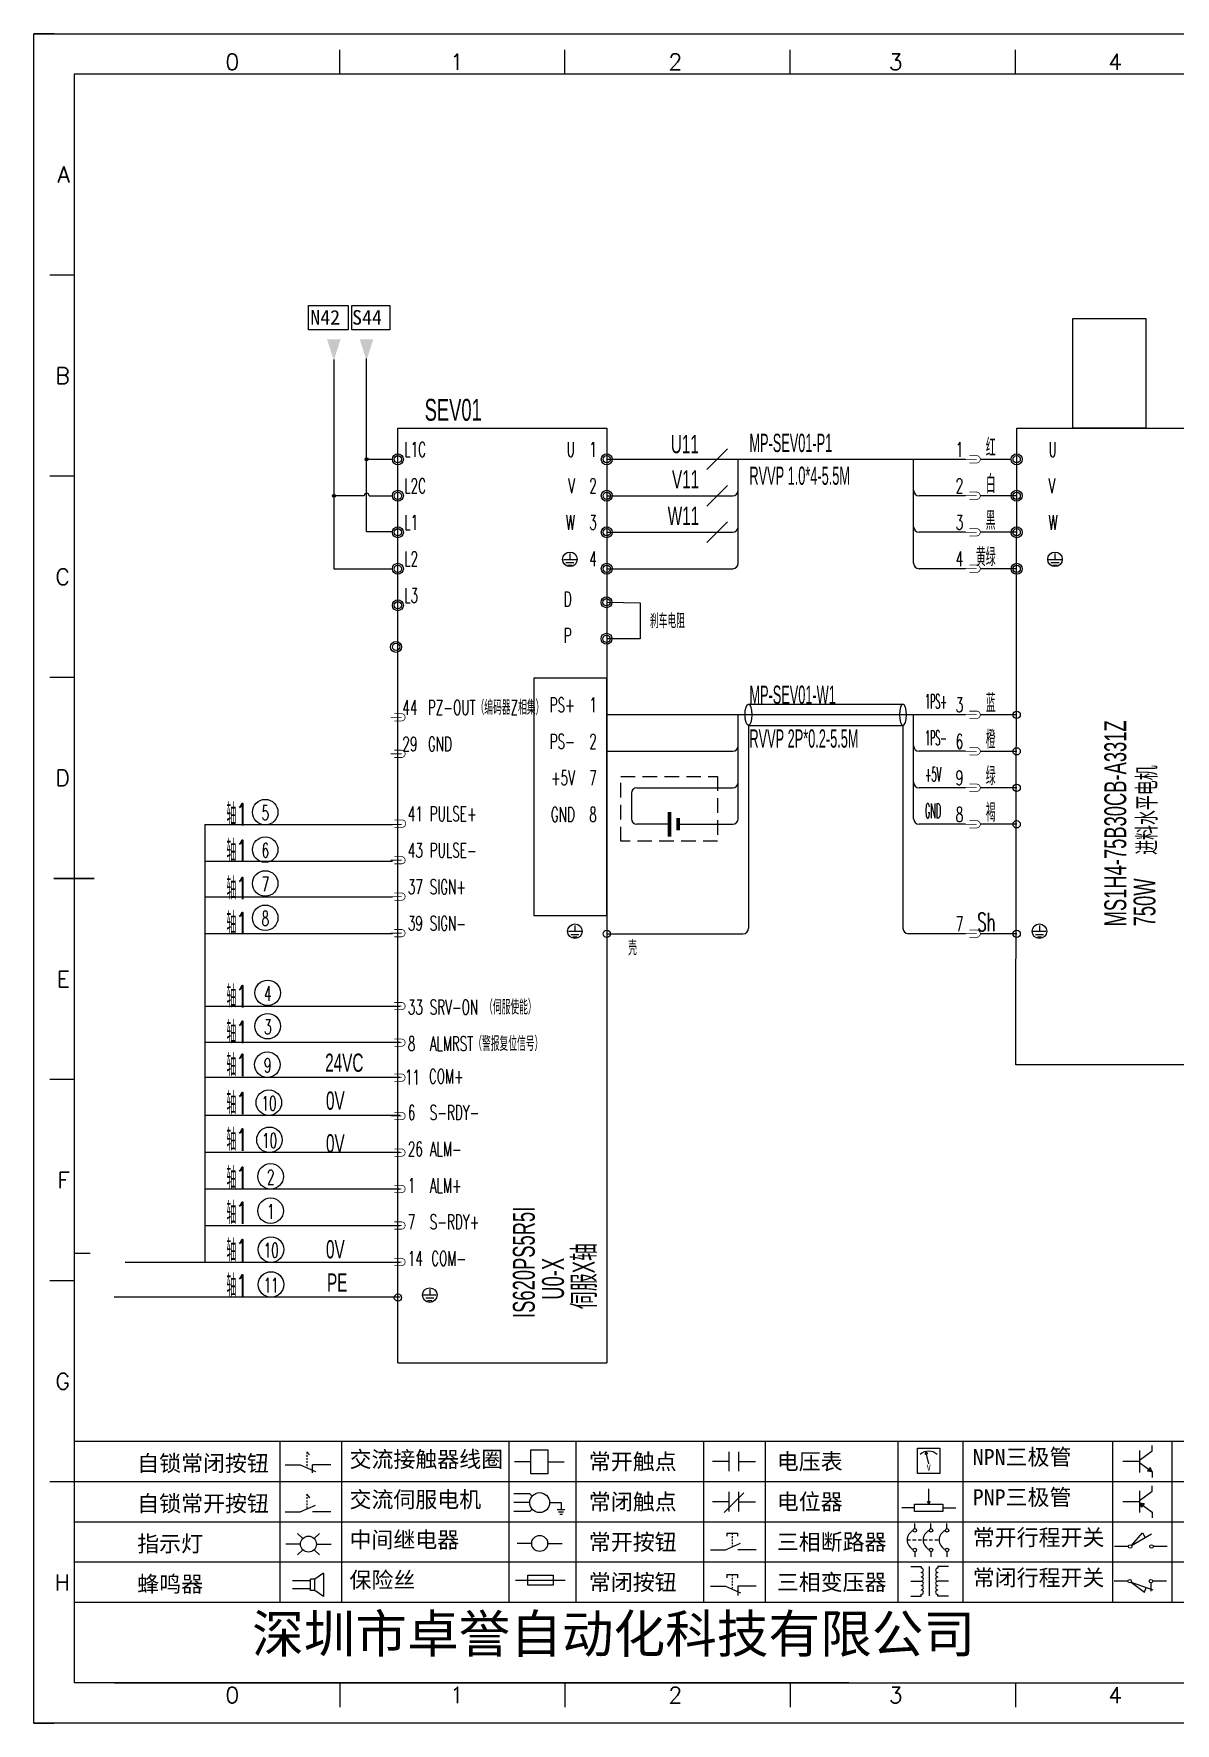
# Model space of a CAD drawing. Header units: millimetres. Extents: x 15130 to 37766, y 5931 to 11073.
# Drawn here: x 37438.9 to 37595.3, y 6262.1 to 6493.6 of the extents above; entities that cross this region are included whole.
import ezdxf
from ezdxf.enums import TextEntityAlignment as Align

# ---------------------------------------------------------------- set-up
doc = ezdxf.new("R2010")
doc.units = ezdxf.units.MM
doc.linetypes.add('DASHED', pattern=[0.75, 0.5, -0.25])
doc.layers.add('1', color=3, linetype='Continuous', lineweight=20)
doc.layers.add('Dimension', color=3, linetype='Continuous', lineweight=13)
for name, color, linetype in [('AE_BOR', 1, 'Continuous'), ('MISC', 2, 'Continuous'), ('SYMS', 7, 'Continuous')]:
    doc.layers.add(name, color=color, linetype=linetype)
doc.styles.get("Standard").update_dxf_attribs({"font": ''})
doc.styles.add('WD', font='romans.shx', dxfattribs={"bigfont": 'gbcbig.shx'})
doc.styles.add('样式 0', font='')
doc.styles.add('样式 8', font='arial.ttf')
doc.styles.add('汉字', font='')
doc.styles.get('Standard').set_extended_font_data('SimSun')
doc.styles.get('样式 0').set_extended_font_data('KaiTi_GB2312')
doc.styles.get('汉字').set_extended_font_data('新宋体')

# ---------------------------------------------------------------- blocks, each defined once
blk = doc.blocks.new('*U8')
at = {"linetype": 'ByBlock'}
for p, q in [((-1909.23, -780.45), (-1909.23, -780.67)), ((-1909.23, -780.45), (-1908.92, -780.84)), ((-1909.23, -780.84), (-1909.23, -781.05)), ((-1911.92, -782.07), (-1910.06, -782.07)), ((-1910.06, -782.07), (-1908.18, -782.88)), ((-1909.23, -781.23), (-1909.23, -781.44)), ((-1909.23, -781.61), (-1909.23, -781.83)), ((-1909.23, -782), (-1909.23, -782.21)), ((-1909.23, -782.38), (-1909.23, -782.43)), ((-1908.52, -783.07), (-1908.52, -782.07)), ((-1906.25, -782.07), (-1908.52, -782.07))]:
    blk.add_line(p, q, dxfattribs=at)
blk = doc.blocks.new('*U11')
at = {"linetype": 'ByBlock'}
for p, q in [((-1908.88, -791.17), (-1909.23, -790.71)), ((-1909.23, -790.71), (-1909.23, -790.92)), ((-1909.23, -791.09), (-1909.23, -791.31)), ((-1909.23, -791.48), (-1909.23, -791.69)), ((-1911.92, -792.89), (-1910.06, -792.89)), ((-1910.06, -792.89), (-1908.18, -792.08)), ((-1909.23, -791.86), (-1909.23, -792.08)), ((-1909.23, -792.25), (-1909.23, -792.47)), ((-1906.25, -792.89), (-1908.52, -792.89))]:
    blk.add_line(p, q, dxfattribs=at)
blk = doc.blocks.new('蜂鸣器')
at = {"linetype": 'ByBlock'}
for p, q in [((-1907.17, -795.53), (-1908.25, -796.26)), ((-1907.17, -795.53), (-1907.17, -798.41)), ((-1908.8, -796.48), (-1911.01, -796.48)), ((-1908.8, -797.46), (-1911.01, -797.46)), ((-1908.25, -796.26), (-1908.8, -796.26)), ((-1908.8, -797.68), (-1908.8, -796.26)), ((-1908.25, -797.68), (-1908.8, -797.68)), ((-1908.25, -797.68), (-1908.25, -796.26)), ((-1907.17, -798.41), (-1908.25, -797.68))]:
    blk.add_line(p, q, dxfattribs=at)
blk = doc.blocks.new('指示灯')
at = {"linetype": 'ByBlock'}
for p, q in [((-1854.25, -776.92), (-1856.06, -776.92)), ((-1854.62, -775.59), (-1853.97, -776.23)), ((-1851.9, -775.59), (-1852.54, -776.23)), ((-1852.26, -776.92), (-1850.45, -776.92)), ((-1854.62, -778.25), (-1853.97, -777.61)), ((-1851.9, -778.25), (-1852.54, -777.61))]:
    blk.add_line(p, q, dxfattribs=at)
blk.add_circle((-1853.26, -776.92), 0.992, dxfattribs=at)
blk = doc.blocks.new('交流接触器线圈')
at = {"linetype": 'ByBlock'}
for p, q in [((-1880.82, -781.77), (-1882.87, -781.77)), ((-1878.72, -781.77), (-1876.67, -781.77))]:
    blk.add_line(p, q, dxfattribs=at)
blk.add_lwpolyline([(-1880.82, -780.28), (-1878.72, -780.28), (-1878.72, -783.26), (-1880.82, -783.26)], close=True, dxfattribs=at)
blk = doc.blocks.new('交流伺服电机')
at = {"linetype": 'ByBlock'}
for p, q in [((-1880.97, -785.75), (-1882.94, -785.75)), ((-1880.97, -786.85), (-1882.94, -786.85)), ((-1880.97, -785.75), (-1880.65, -786.03)), ((-1878.49, -786.85), (-1877.07, -786.85)), ((-1877.07, -786.85), (-1877.07, -787.72)), ((-1880.97, -787.94), (-1882.94, -787.94)), ((-1880.97, -787.94), (-1880.65, -787.67)), ((-1877.54, -787.72), (-1876.59, -787.72)), ((-1877.38, -788.01), (-1876.75, -788.01)), ((-1877.23, -788.29), (-1876.9, -788.29))]:
    blk.add_line(p, q, dxfattribs=at)
blk.add_circle((-1879.73, -786.85), 1.24, dxfattribs=at)
blk = doc.blocks.new('中间继电器')
at = {"linetype": 'ByBlock'}
for p, q in [((-1880.72, -791.92), (-1882.54, -791.92)), ((-1878.74, -791.92), (-1876.92, -791.92))]:
    blk.add_line(p, q, dxfattribs=at)
blk.add_circle((-1879.73, -791.92), 0.992, dxfattribs=at)
blk = doc.blocks.new('保险丝')
at = {"linetype": 'ByBlock'}
blk.add_line((-1882.72, -796.49), (-1876.55, -796.49), dxfattribs=at)
blk.add_lwpolyline([(-1881.2, -795.86), (-1878.06, -795.86), (-1878.06, -797.12), (-1881.2, -797.12)], close=True, dxfattribs=at)
blk = doc.blocks.new('常开按钮')
at = {"linetype": 'ByBlock'}
for p, q in [((-1910.06, -787.73), (-1908.18, -786.93)), ((-1909.9, -785.68), (-1908.56, -785.68)), ((-1909.9, -785.68), (-1909.9, -786.07)), ((-1909.23, -785.68), (-1909.23, -785.89)), ((-1909.23, -786.06), (-1909.23, -786.28)), ((-1909.23, -786.45), (-1909.23, -786.67)), ((-1909.23, -786.84), (-1909.23, -787.05)), ((-1909.23, -787.22), (-1909.23, -787.38)), ((-1908.56, -785.68), (-1908.56, -786.07)), ((-1911.92, -787.73), (-1910.06, -787.73)), ((-1906.25, -787.73), (-1908.52, -787.73))]:
    blk.add_line(p, q, dxfattribs=at)
blk = doc.blocks.new('常开触点')
at = {"linetype": 'ByBlock'}
for p, q in [((-1853.82, -782.99), (-1853.82, -780.56)), ((-1852.6, -782.99), (-1852.6, -780.56)), ((-1853.82, -781.77), (-1855.88, -781.77)), ((-1852.6, -781.77), (-1850.55, -781.77))]:
    blk.add_line(p, q, dxfattribs=at)
blk = doc.blocks.new('常闭触点')
at = {"linetype": 'ByBlock'}
for p, q in [((-1853.82, -786.77), (-1855.88, -786.77)), ((-1852.01, -785.66), (-1854.43, -788.1)), ((-1853.82, -787.99), (-1853.82, -785.56)), ((-1852.6, -787.99), (-1852.6, -785.56)), ((-1852.6, -786.77), (-1850.55, -786.77))]:
    blk.add_line(p, q, dxfattribs=at)
blk = doc.blocks.new('常闭按钮')
at = {"linetype": 'ByBlock'}
for p, q in [((-1854.11, -790.83), (-1852.77, -790.83)), ((-1854.11, -790.83), (-1854.11, -791.22)), ((-1853.44, -790.83), (-1853.44, -791.04)), ((-1853.44, -791.21), (-1853.44, -791.43)), ((-1853.44, -791.6), (-1853.44, -791.82)), ((-1852.77, -790.83), (-1852.77, -791.22)), ((-1856.13, -792.28), (-1854.28, -792.28)), ((-1854.28, -792.28), (-1852.4, -793.09)), ((-1853.44, -791.99), (-1853.44, -792.2)), ((-1853.44, -792.37), (-1853.44, -792.53)), ((-1850.47, -792.28), (-1852.73, -792.28)), ((-1852.73, -792.28), (-1852.73, -793.43))]:
    blk.add_line(p, q, dxfattribs=at)
blk = doc.blocks.new('电压表')
at = {"linetype": 'ByBlock'}
for p, q in [((-1814.84, -780.75), (-1814.91, -781.13)), ((-1814.6, -781.05), (-1814.91, -781.13)), ((-1814.84, -780.75), (-1814.46, -782.26)), ((-1814.84, -780.75), (-1814.6, -781.05))]:
    blk.add_line(p, q, dxfattribs=at)
blk.add_lwpolyline([(-1815.84, -780.34), (-1813.07, -780.34), (-1813.07, -783.49), (-1815.84, -783.49)], close=True, dxfattribs=at)
blk.add_arc((-1814.46, -782.26), 1.56, 46.8313, 133.1687, dxfattribs=at)
at = {"linetype": 'ByBlock', "insert": (-1814.7, -782.39), "char_height": 0.75, "width": 0.6768, "attachment_point": 1}
blk.add_mtext('V', dxfattribs=at)
blk = doc.blocks.new('电位器')
at = {"linetype": 'ByBlock'}
for p, q in [((-1814.45, -787.3), (-1814.45, -785.39)), ((-1814.45, -787.3), (-1814.62, -786.96)), ((-1814.62, -786.96), (-1814.27, -786.96)), ((-1814.45, -787.3), (-1814.27, -786.96)), ((-1816.21, -787.75), (-1817.79, -787.75)), ((-1812.68, -787.75), (-1811.1, -787.75))]:
    blk.add_line(p, q, dxfattribs=at)
blk.add_lwpolyline([(-1816.21, -787.3), (-1812.68, -787.3), (-1812.68, -788.2), (-1816.21, -788.2)], close=True, dxfattribs=at)
blk = doc.blocks.new('三相断路器')
at = {"linetype": 'ByBlock'}
for p, q in [((-1816.17, -790.33), (-1816.17, -789.7)), ((-1814.17, -790.33), (-1814.17, -789.7)), ((-1812.18, -790.33), (-1812.18, -789.7)), ((-1817.14, -791.74), (-1816.72, -791.74)), ((-1816.45, -791.74), (-1816.03, -791.74)), ((-1816.17, -793.19), (-1816.17, -793.83)), ((-1815.76, -791.74), (-1815.34, -791.74)), ((-1815.07, -791.74), (-1814.65, -791.74)), ((-1814.38, -791.74), (-1813.96, -791.74)), ((-1814.17, -793.19), (-1814.17, -793.83)), ((-1813.69, -791.74), (-1813.27, -791.74)), ((-1812.18, -793.19), (-1812.18, -793.83))]:
    blk.add_line(p, q, dxfattribs=at)
for centre in [(-1816.17, -790.55), (-1814.17, -790.55), (-1812.18, -790.55), (-1816.17, -792.98), (-1814.17, -792.98), (-1812.18, -792.98)]:
    blk.add_circle(centre, 0.219, dxfattribs=at)
for centre in [(-1815.81, -791.74), (-1813.82, -791.74), (-1811.83, -791.74)]:
    blk.add_arc(centre, 1.32, 115.5791, 244.4209, dxfattribs=at)
blk = doc.blocks.new('三相变压器')
at = {"linetype": 'ByBlock'}
for p, q in [((-1816.69, -795.03), (-1815.37, -795.03)), ((-1815.37, -795.03), (-1815.37, -795.24)), ((-1814.34, -798.7), (-1814.34, -795.04)), ((-1812, -795.03), (-1813.32, -795.03)), ((-1813.32, -795.03), (-1813.32, -795.24)), ((-1816.69, -796.87), (-1815.37, -796.87)), ((-1812, -796.87), (-1813.32, -796.87)), ((-1816.69, -798.71), (-1815.37, -798.71)), ((-1815.37, -798.71), (-1815.37, -798.5)), ((-1813.32, -798.71), (-1813.32, -798.5)), ((-1812, -798.71), (-1813.32, -798.71))]:
    blk.add_line(p, q, dxfattribs=at)
for centre, start, end in [((-1815.37, -795.51), 270, 90), ((-1815.37, -796.06), 270, 90), ((-1813.32, -795.51), 90, 270), ((-1813.32, -796.06), 90, 270), ((-1815.37, -796.6), 270, 90), ((-1815.37, -797.14), 270, 90), ((-1815.37, -797.68), 270, 90), ((-1815.37, -798.23), 270, 90), ((-1813.32, -796.6), 90, 270), ((-1813.32, -797.14), 90, 270), ((-1813.32, -797.68), 90, 270), ((-1813.32, -798.23), 90, 270)]:
    blk.add_arc(centre, 0.271, start, end, dxfattribs=at)
blk = doc.blocks.new('NPN三极管')
at = {"linetype": 'ByBlock'}
for p, q in [((-1785.73, -780.61), (-1785.73, -783.32)), ((-1785.73, -781.82), (-1784.15, -780.66)), ((-1784.15, -780.66), (-1784.15, -779.98)), ((-1785.73, -781.97), (-1787.81, -781.97)), ((-1785.73, -782.11), (-1784.15, -783.27)), ((-1784.41, -782.73), (-1784.74, -783.18)), ((-1784.15, -783.27), (-1784.74, -783.18)), ((-1784.15, -783.27), (-1784.41, -782.73)), ((-1784.15, -783.27), (-1784.15, -783.96))]:
    blk.add_line(p, q, dxfattribs=at)
blk = doc.blocks.new('PNP三极管')
at = {"linetype": 'ByBlock'}
for p, q in [((-1784.9, -785.38), (-1784.9, -788.09)), ((-1783.32, -785.43), (-1783.32, -784.75)), ((-1784.9, -786.74), (-1786.98, -786.74)), ((-1784.9, -786.59), (-1783.32, -785.43)), ((-1784.9, -786.88), (-1783.32, -788.04)), ((-1784.9, -786.88), (-1784.31, -786.97)), ((-1784.9, -786.88), (-1784.64, -787.42)), ((-1784.31, -786.97), (-1784.64, -787.42)), ((-1783.32, -788.04), (-1783.32, -788.73))]:
    blk.add_line(p, q, dxfattribs=at)
blk = doc.blocks.new('常开行程开关')
at = {"linetype": 'ByBlock'}
for p, q in [((-1785.89, -792.17), (-1784.52, -790.62)), ((-1785.89, -792.17), (-1783.43, -790.72)), ((-1784.52, -790.62), (-1784.19, -791.17)), ((-1786.29, -792.3), (-1788.01, -792.3)), ((-1781.48, -792.3), (-1783.21, -792.3))]:
    blk.add_line(p, q, dxfattribs=at)
for centre in [(-1786.07, -792.3), (-1783.42, -792.3)]:
    blk.add_circle(centre, 0.219, dxfattribs=at)
blk = doc.blocks.new('常闭行程开关')
at = {"linetype": 'ByBlock'}
for p, q in [((-1786.34, -796.62), (-1788.07, -796.62)), ((-1785.93, -796.72), (-1783.25, -797.7)), ((-1785.93, -796.72), (-1784.3, -798)), ((-1784.3, -798), (-1784.08, -797.4)), ((-1783.48, -796.84), (-1783.48, -797.85)), ((-1781.54, -796.62), (-1783.26, -796.62))]:
    blk.add_line(p, q, dxfattribs=at)
for centre in [(-1786.12, -796.62), (-1783.48, -796.62)]:
    blk.add_circle(centre, 0.219, dxfattribs=at)
blk = doc.blocks.new('电控横A4')
for p, q in [((292, -5), (5, -5)), ((5, -5), (5, -205)), ((10.03, -205), (289.53, -205)), ((130.8, -205), (190.75, -205))]:
    blk.add_line(p, q)
at = {"lineweight": 9, "ltscale": 0.1}
for p, q in [((5, -151.57), (7, -151.57)), ((101.34, -205), (130.8, -205)), ((129.44, -205), (129.44, -205)), ((129.44, -205), (129.44, -205)), ((129.44, -205), (129.44, -205)), ((129.44, -205), (129.44, -205))]:
    blk.add_line(p, q, dxfattribs=at)
at = {"linetype": 'ByBlock'}
for p, q in [((292, -175), (5, -175)), ((292, -180), (5, -180)), ((292, -185), (5, -185)), ((292, -190), (5, -190)), ((292, -195), (5, -195))]:
    blk.add_line(p, q, dxfattribs=at)
at = {"color": 0, "lineweight": -2}
for p, q in [((30.58, -175), (30.58, -195)), ((38.26, -175), (38.26, -195)), ((59.05, -175), (59.05, -195)), ((67.4, -175), (67.4, -195)), ((83.26, -175), (83.26, -195)), ((90.91, -175), (90.91, -195)), ((107.4, -175), (107.4, -195)), ((115.5, -175), (115.5, -195)), ((134.12, -175), (134.12, -195)), ((141.48, -175), (141.48, -195))]:
    blk.add_line(p, q, dxfattribs=at)
at = {"color": 0, "ltscale": 2}
blk.add_line((101.34, -205), (5, -205), dxfattribs=at)
at = {"layer": 'AE_BOR', "lineweight": 30}
for p, q in [((2.53, 0), (0, 0)), ((0, -210), (2.53, -210))]:
    blk.add_line(p, q, dxfattribs=at)
at = {"layer": 'AE_BOR', "color": 1, "lineweight": 15}
for p, q in [((0, 0), (297, 0)), ((0, -210), (0, 0)), ((297, -210), (0, -210))]:
    blk.add_line(p, q, dxfattribs=at)
at = {"layer": 'AE_BOR'}
for p, q in [((38.03, -5), (38.03, -2)), ((66.03, -5), (66.03, -2)), ((94.03, -5), (94.03, -2)), ((122.03, -5), (122.03, -2)), ((5, -30), (2, -30)), ((5, -55), (2, -55)), ((5, -80), (2, -80)), ((5, -130), (2, -130)), ((5, -155), (2, -155)), ((5, -180), (2, -180)), ((38.03, -205), (38.03, -208)), ((66.03, -205), (66.03, -208)), ((94.03, -205), (94.03, -208)), ((122.03, -205), (122.03, -208))]:
    blk.add_line(p, q, dxfattribs=at)
at = {"layer": 'AE_BOR', "color": 2, "lineweight": 30}
blk.add_line((2.5, -105), (7.5, -105), dxfattribs=at)
at = {"linetype": 'ByBlock'}
for name, p in [('*U8', (1943.19, 604.18)), ('交流接触器线圈', (1942.62, 604.27)), ('常开触点', (1940.27, 604.3)), ('电压表', (1925.71, 604.52)), ('NPN三极管', (1923.2, 604.5)), ('PNP三极管', (1922.37, 604.27)), ('*U11', (1943.19, 609.18)), ('交流伺服电机', (1942.62, 604.27)), ('常闭触点', (1940.27, 604.3)), ('电位器', (1925.71, 604.52)), ('指示灯', (1887.41, 589.18)), ('中间继电器', (1942.62, 604.27)), ('常开按钮', (1996.06, 599.3)), ('三相断路器', (1925.71, 604.52)), ('常开行程开关', (1922.37, 604.27)), ('三相变压器', (1925.71, 604.52)), ('蜂鸣器', (1943.19, 604.18)), ('保险丝', (1942.62, 604.27)), ('常闭按钮', (1940.27, 599.3)), ('常闭行程开关', (1922.37, 604.27))]:
    blk.add_blockref(name, p, dxfattribs=at)
at = {"char_height": 2, "attachment_point": 1, "style": '汉字'}
for s, insert in [('{\\fKaiTi_GB2312|b0|i0|c134|p49;自锁常闭按钮}', (12.86, -176.69)), ('{\\fKaiTi_GB2312|b0|i0|c134|p49;交流接触器线圈}', (39.25, -176.19)), ('{\\fKaiTi_GB2312|b0|i0|c134|p49;常开触点}', (69.01, -176.48)), ('{\\fKaiTi_GB2312|b0|i0|c134|p49;电压表}', (92.37, -176.47)), ('{\\fKaiTi_GB2312|b0|i0|c134|p49;NPN三极管}', (116.73, -175.91)), ('{\\fKaiTi_GB2312|b0|i0|c134|p49;自锁常开按钮}', (12.86, -181.69)), ('{\\fKaiTi_GB2312|b0|i0|c134|p49;交流伺服电机}', (39.25, -181.19)), ('{\\fKaiTi_GB2312|b0|i0|c134|p49;常闭触点}', (69.01, -181.48)), ('{\\fKaiTi_GB2312|b0|i0|c134|p49;电位器}', (92.37, -181.47)), ('{\\fKaiTi_GB2312|b0|i0|c134|p49;PNP三极管}', (116.73, -180.91)), ('{\\fKaiTi_GB2312|b0|i0|c134|p49;指示灯}', (12.86, -186.69)), ('{\\fKaiTi_GB2312|b0|i0|c134|p49;中间继电器}', (39.25, -186.19)), ('{\\fKaiTi_GB2312|b0|i0|c134|p49;常开按钮}', (69.01, -186.48)), ('{\\fKaiTi_GB2312|b0|i0|c134|p49;三相断路器}', (92.37, -186.47)), ('{\\fKaiTi_GB2312|b0|i0|c134|p49;常开行程开关}', (116.73, -185.91)), ('{\\fKaiTi_GB2312|b0|i0|c134|p49;保险丝}', (39.25, -191.19)), ('{\\fKaiTi_GB2312|b0|i0|c134|p49;常闭行程开关}', (116.73, -190.91)), ('{\\fKaiTi_GB2312|b0|i0|c134|p49;蜂鸣器}', (12.86, -191.69)), ('{\\fKaiTi_GB2312|b0|i0|c134|p49;常闭按钮}', (69.01, -191.48)), ('{\\fKaiTi_GB2312|b0|i0|c134|p49;三相变压器}', (92.37, -191.47))]:
    blk.add_mtext(s, dxfattribs=dict(at, insert=insert))
at = {"color": 0, "lineweight": -2, "insert": (27.14, -196.53), "char_height": 4.7064, "width": 96.1138, "attachment_point": 1}
blk.add_mtext('深圳市卓誉自动化科技有限公司', dxfattribs=at)
at = {"layer": 'AE_BOR', "style": 'WD'}
for s, p in [('0', (24.67, -4.5)), ('1', (52.6, -4.5)), ('2', (79.75, -4.5)), ('3', (107.15, -4.5)), ('4', (134.45, -4.5)), ('0', (24.67, -207.5)), ('1', (52.6, -207.5)), ('2', (79.75, -207.5)), ('3', (107.15, -207.5)), ('4', (134.45, -207.5))]:
    blk.add_text(s, height=2, dxfattribs=at).set_placement(p, align=Align.CENTER)
for s, p in [('A', (4.5, -17.5)), ('B', (4.5, -42.5)), ('C', (4.5, -67.5)), ('D', (4.5, -92.5)), ('E', (4.5, -117.5)), ('F', (4.5, -142.5)), ('G', (4.5, -167.5)), ('H', (4.5, -192.5))]:
    blk.add_text(s, height=2, dxfattribs=at).set_placement(p, align=Align.MIDDLE_RIGHT)
blk = doc.blocks.new('WDDOT')
blk.add_hatch(color=256).paths.add_polyline_path([(0.5, 0, 1), (-0.5, 0, 1)])
blk.add_circle((0, 0), 0.5)

msp = doc.modelspace()

# ---------------------------------------------------------------- hatches: boundary and pattern name
for points in [[(37479.043, 6451.798), (37479.978, 6448.88), (37480.914, 6451.798)], [(37483.52, 6451.798), (37484.456, 6448.88), (37485.391, 6451.798)]]:
    msp.add_hatch(color=256).paths.add_polyline_path(points)
h = msp.add_hatch(color=256)
edge = h.paths.add_edge_path()
edge.add_arc((37484.475, 6435.331), 0.197, 0, 360)
h = msp.add_hatch(color=256)
edge = h.paths.add_edge_path()
edge.add_arc((37479.989, 6430.329), 0.197, 0, 360)

# ---------------------------------------------------------------- linework, layer by layer
at = {"lineweight": 0}
for p, q in [((37517.383, 6435.336), (37566.58, 6435.336)), ((37535.398, 6421.086), (37535.398, 6435.336)), ((37559.447, 6421.086), (37559.447, 6435.336)), ((37568.58, 6435.336), (37572.822, 6435.336)), ((37517.383, 6430.336), (37534.648, 6430.336)), ((37566.58, 6430.336), (37560.197, 6430.336)), ((37573.572, 6430.336), (37568.58, 6430.336)), ((37517.383, 6425.336), (37534.648, 6425.336)), ((37566.58, 6425.336), (37560.197, 6425.336)), ((37573.572, 6425.332), (37568.58, 6425.332)), ((37511.436, 6421.62), (37513.224, 6421.62)), ((37511.768, 6421.191), (37512.892, 6421.191)), ((37512.053, 6420.845), (37512.627, 6420.845)), ((37517.383, 6420.336), (37534.648, 6420.336)), ((37566.58, 6420.336), (37560.197, 6420.336)), ((37573.572, 6420.328), (37568.58, 6420.328)), ((37577.926, 6421.62), (37579.714, 6421.62)), ((37578.258, 6421.191), (37579.382, 6421.191)), ((37578.544, 6420.845), (37579.117, 6420.845)), ((37536.827, 6401.784), (37557.988, 6401.785)), ((37566.58, 6400.32), (37517.383, 6400.32)), ((37535.398, 6386.07), (37535.398, 6400.32)), ((37559.447, 6386.07), (37559.447, 6400.32)), ((37573.572, 6400.316), (37568.58, 6400.316)), ((37536.807, 6398.854), (37536.807, 6371.062)), ((37536.807, 6398.854), (37557.988, 6398.854)), ((37557.988, 6398.854), (37557.988, 6371.07)), ((37517.383, 6395.32), (37534.648, 6395.32)), ((37566.58, 6395.32), (37560.197, 6395.32)), ((37573.572, 6395.312), (37568.58, 6395.312)), ((37521.511, 6390.32), (37534.648, 6390.32)), ((37566.58, 6390.32), (37560.197, 6390.32)), ((37573.572, 6390.312), (37568.58, 6390.312)), ((37525.988, 6385.32), (37521.511, 6385.32)), ((37527.184, 6385.32), (37534.648, 6385.32)), ((37566.58, 6385.32), (37560.197, 6385.32)), ((37573.572, 6385.312), (37568.58, 6385.312)), ((37512.121, 6370.655), (37513.909, 6370.655)), ((37512.453, 6370.226), (37513.577, 6370.226)), ((37512.738, 6369.88), (37513.312, 6369.88)), ((37517.383, 6370.312), (37536.057, 6370.312)), ((37566.58, 6370.32), (37558.738, 6370.32)), ((37573.572, 6370.312), (37568.58, 6370.312)), ((37575.802, 6370.655), (37577.591, 6370.655)), ((37576.134, 6370.226), (37577.258, 6370.226)), ((37576.42, 6369.88), (37576.993, 6369.88)), ((37494.027, 6320.789), (37492.238, 6320.789)), ((37493.694, 6320.36), (37492.57, 6320.36)), ((37493.409, 6320.014), (37492.836, 6320.014))]:
    msp.add_line(p, q, dxfattribs=at)
for p, q in [((37512.33, 6422.417), (37512.33, 6421.627)), ((37578.82, 6422.417), (37578.82, 6421.627)), ((37517.383, 6415.739), (37521.968, 6415.669)), ((37521.968, 6415.669), (37521.968, 6410.739)), ((37521.968, 6410.739), (37517.383, 6410.739)), ((37520.761, 6389.57), (37520.761, 6386.07)), ((37513.015, 6371.451), (37513.015, 6370.662)), ((37576.696, 6371.451), (37576.696, 6370.662)), ((37493.132, 6321.586), (37493.132, 6320.796))]:
    msp.add_line(p, q)
at = {"color": 0, "linetype": 'Continuous', "lineweight": 13}
msp.add_line((37462.299, 6385.273), (37462.299, 6325.283), dxfattribs=at)
at = {"color": 0, "linetype": 'Continuous', "lineweight": -3}
msp.add_line((37462.299, 6325.283), (37451.393, 6325.269), dxfattribs=at)
at = {"color": 1, "lineweight": -2}
for points in [[(37476.519, 6456.427), (37481.936, 6456.427), (37481.936, 6453.085), (37476.519, 6453.085)], [(37482.435, 6456.427), (37487.661, 6456.427), (37487.661, 6453.085), (37482.435, 6453.085)]]:
    msp.add_lwpolyline(points, close=True, dxfattribs=at)
at = {"lineweight": 0}
for points in [[(37581.253, 6454.619), (37591.253, 6454.619), (37591.253, 6439.619), (37581.253, 6439.619)], [(37573.572, 6439.619), (37598.572, 6439.619), (37598.455, 6352.367), (37573.455, 6352.367)], [(37517.383, 6405.32), (37507.383, 6405.32), (37507.383, 6372.82), (37517.383, 6372.82)]]:
    msp.add_lwpolyline(points, close=True, dxfattribs=at)
msp.add_lwpolyline([(37488.755, 6311.531), (37488.755, 6439.619), (37517.383, 6439.619), (37517.383, 6311.531)], dxfattribs=at)
at = {"color": 3, "lineweight": 0, "const_width": 0.1, "flags": 128}
for points in [[(37568.08, 6435.336), (37566.58, 6435.336)], [(37568.08, 6430.336), (37566.58, 6430.336)], [(37568.08, 6425.336), (37566.58, 6425.336)], [(37568.08, 6420.336), (37566.58, 6420.336)], [(37489.255, 6399.97), (37487.755, 6399.97)], [(37568.08, 6400.32), (37566.58, 6400.32)], [(37489.255, 6394.97), (37487.755, 6394.97)], [(37568.08, 6395.32), (37566.58, 6395.32)], [(37568.08, 6390.32), (37566.58, 6390.32)], [(37489.255, 6385.29), (37487.755, 6385.29)], [(37568.08, 6385.32), (37566.58, 6385.32)], [(37489.255, 6380.395), (37487.755, 6380.395)], [(37489.255, 6375.395), (37487.755, 6375.395)], [(37489.255, 6370.395), (37487.755, 6370.395)], [(37568.08, 6370.32), (37566.58, 6370.32)], [(37489.255, 6360.395), (37487.755, 6360.395)], [(37489.255, 6355.391), (37487.755, 6355.391)], [(37489.255, 6350.596), (37487.755, 6350.596)], [(37489.255, 6345.328), (37487.755, 6345.328)], [(37489.255, 6340.324), (37487.755, 6340.324)], [(37489.255, 6335.336), (37487.755, 6335.336)], [(37489.255, 6330.332), (37487.755, 6330.332)], [(37489.255, 6325.332), (37487.755, 6325.332)]]:
    msp.add_lwpolyline(points, dxfattribs=at)
for points in [[(37567.08, 6435.836), (37568.08, 6435.836, -1), (37568.08, 6434.836), (37567.08, 6434.836)], [(37567.08, 6430.836), (37568.08, 6430.836, -1), (37568.08, 6429.836), (37567.08, 6429.836)], [(37567.08, 6425.836), (37568.08, 6425.836, -1), (37568.08, 6424.836), (37567.08, 6424.836)], [(37567.08, 6420.836), (37568.08, 6420.836, -1), (37568.08, 6419.836), (37567.08, 6419.836)], [(37488.255, 6400.47), (37489.255, 6400.47, -1), (37489.255, 6399.47), (37488.255, 6399.47)], [(37567.08, 6400.82), (37568.08, 6400.82, -1), (37568.08, 6399.82), (37567.08, 6399.82)], [(37488.255, 6395.47), (37489.255, 6395.47, -1), (37489.255, 6394.47), (37488.255, 6394.47)], [(37567.08, 6395.82), (37568.08, 6395.82, -1), (37568.08, 6394.82), (37567.08, 6394.82)], [(37567.08, 6390.82), (37568.08, 6390.82, -1), (37568.08, 6389.82), (37567.08, 6389.82)], [(37488.255, 6385.895), (37489.255, 6385.895, -1.1555316), (37489.255, 6384.895), (37488.255, 6384.895)], [(37567.08, 6385.82), (37568.08, 6385.82, -1), (37568.08, 6384.82), (37567.08, 6384.82)], [(37488.255, 6380.895), (37489.255, 6380.895, -1), (37489.255, 6379.895), (37488.255, 6379.895)], [(37488.255, 6375.895), (37489.255, 6375.895, -1), (37489.255, 6374.895), (37488.255, 6374.895)], [(37488.255, 6370.895), (37489.255, 6370.895, -1), (37489.255, 6369.895), (37488.255, 6369.895)], [(37567.08, 6370.82), (37568.08, 6370.82, -1), (37568.08, 6369.82), (37567.08, 6369.82)], [(37488.255, 6360.895), (37489.255, 6360.895, -1), (37489.255, 6359.895), (37488.255, 6359.895)], [(37488.255, 6355.891), (37489.255, 6355.891, -1), (37489.255, 6354.891), (37488.255, 6354.891)], [(37488.255, 6351.096), (37489.255, 6351.096, -1), (37489.255, 6350.096), (37488.255, 6350.096)], [(37488.255, 6345.828), (37489.255, 6345.828, -1), (37489.255, 6344.828), (37488.255, 6344.828)], [(37488.255, 6340.824), (37489.255, 6340.824, -1), (37489.255, 6339.824), (37488.255, 6339.824)], [(37488.255, 6335.836), (37489.255, 6335.836, -1), (37489.255, 6334.836), (37488.255, 6334.836)], [(37488.255, 6330.832), (37489.255, 6330.832, -1), (37489.255, 6329.832), (37488.255, 6329.832)], [(37488.255, 6325.832), (37489.255, 6325.832, -1), (37489.255, 6324.832), (37488.255, 6324.832)]]:
    msp.add_lwpolyline(points, format="xyb", dxfattribs=at)
at = {"color": 6, "linetype": 'DASHED', "ltscale": 4}
msp.add_lwpolyline([(37519.301, 6391.882), (37532.587, 6391.882), (37532.587, 6382.983), (37519.301, 6382.983)], close=True, dxfattribs=at)
at = {"color": 3}
for points in [[(37525.988, 6387.018, 0.5, 0.5, 0), (37525.988, 6383.622, 2, 2, 0)], [(37527.184, 6386.169, 0.5, 0.5, 0), (37527.184, 6384.471, 2, 2, 0)]]:
    msp.add_lwpolyline(points, format="xyseb", dxfattribs=at)
for centre in [(37484.475, 6435.331), (37479.989, 6430.329)]:
    msp.add_circle(centre, 0.197)
at = {"lineweight": 0}
for centre, radius in [((37488.755, 6435.336), 0.75), ((37488.755, 6435.336), 0.5), ((37517.383, 6435.336), 0.75), ((37517.383, 6435.336), 0.5), ((37573.572, 6435.336), 0.75), ((37573.572, 6435.336), 0.5), ((37488.755, 6430.336), 0.75), ((37488.755, 6430.336), 0.5), ((37517.383, 6430.336), 0.75), ((37517.383, 6430.336), 0.5), ((37573.572, 6430.336), 0.75), ((37573.572, 6430.336), 0.5), ((37488.755, 6425.332), 0.75), ((37488.755, 6425.332), 0.5), ((37517.383, 6425.336), 0.75), ((37517.383, 6425.336), 0.5), ((37573.572, 6425.332), 0.75), ((37573.572, 6425.332), 0.5), ((37512.33, 6421.627), 1), ((37578.82, 6421.627), 1), ((37488.755, 6420.332), 0.75), ((37488.755, 6420.332), 0.5), ((37517.383, 6420.336), 0.75), ((37517.383, 6420.336), 0.5), ((37573.572, 6420.328), 0.75), ((37573.572, 6420.328), 0.5), ((37488.755, 6415.328), 0.75), ((37488.755, 6415.328), 0.5), ((37517.349, 6415.739), 0.75), ((37517.349, 6415.739), 0.5), ((37517.349, 6410.739), 0.75), ((37517.349, 6410.739), 0.5), ((37488.505, 6409.627), 0.75), ((37488.505, 6409.627), 0.5), ((37573.572, 6400.316), 0.5), ((37573.572, 6395.312), 0.5), ((37573.572, 6390.312), 0.5), ((37470.574, 6386.976), 1.75), ((37573.572, 6385.312), 0.5), ((37470.574, 6381.843), 1.75), ((37470.574, 6377.205), 1.75), ((37470.574, 6372.499), 1.75), ((37513.015, 6370.662), 1), ((37576.696, 6370.662), 1), ((37517.383, 6370.312), 0.5), ((37573.572, 6370.312), 0.5), ((37470.909, 6362.212), 1.75), ((37470.909, 6357.643), 1.75), ((37470.874, 6352.377), 1.75), ((37471.07, 6347.17), 1.75), ((37471.155, 6342.074), 1.75), ((37471.308, 6337.062), 1.75), ((37471.308, 6332.356), 1.75), ((37471.363, 6327.033), 1.75), ((37471.363, 6322.245), 1.75), ((37488.764, 6320.446), 0.5), ((37493.132, 6320.796), 1)]:
    msp.add_circle(centre, radius, dxfattribs=at)
for centre, radius, start, end in [((37484.488, 6430.347), 0.336, 0, 180), ((37534.648, 6431.086), 0.75, 270, 0), ((37560.197, 6431.086), 0.75, 180, 270), ((37534.648, 6426.086), 0.75, 270, 0), ((37560.197, 6426.086), 0.75, 180, 270), ((37534.648, 6421.086), 0.75, 270, 0), ((37560.197, 6421.086), 0.75, 180, 270), ((37534.648, 6396.07), 0.75, 270, 0), ((37560.197, 6396.07), 0.75, 180, 270), ((37521.511, 6389.57), 0.75, 90, 180), ((37534.648, 6391.07), 0.75, 270, 0), ((37560.197, 6391.07), 0.75, 180, 270), ((37521.511, 6386.07), 0.75, 180, 270), ((37534.648, 6386.07), 0.75, 270, 0), ((37560.197, 6386.07), 0.75, 180, 270), ((37536.057, 6371.062), 0.75, 270, 0), ((37558.738, 6371.07), 0.75, 180, 270)]:
    msp.add_arc(centre, radius, start, end, dxfattribs=at)
msp.add_ellipse((37536.807, 6400.32), major_axis=(0, 1.465), ratio=0.3169375, dxfattribs=at)
at = {"lineweight": 0, "extrusion": (0, 0, -1)}
msp.add_ellipse((37557.988, 6400.32), major_axis=(0, 1.465), ratio=0.3169375, dxfattribs=at)
at = {"layer": '1', "color": 7, "linetype": 'Continuous', "lineweight": 13}
for p, q in [((37484.495, 6435.331), (37488.01, 6435.331)), ((37484.152, 6430.347), (37479.999, 6430.347)), ((37484.824, 6430.347), (37488.032, 6430.347)), ((37462.299, 6385.273), (37488.024, 6385.273)), ((37462.346, 6380.282), (37488.024, 6380.282)), ((37462.346, 6375.365), (37488.024, 6375.365)), ((37462.299, 6370.368), (37488.024, 6370.368)), ((37489.067, 6360.348), (37462.299, 6360.348)), ((37489.067, 6355.406), (37462.299, 6355.406)), ((37489.052, 6350.627), (37462.299, 6350.627)), ((37489.052, 6345.42), (37462.299, 6345.42)), ((37489.05, 6340.324), (37462.299, 6340.324)), ((37489.067, 6335.31), (37462.299, 6335.31)), ((37489.067, 6330.302), (37462.299, 6330.302)), ((37489.067, 6325.283), (37462.299, 6325.283)), ((37488.755, 6311.531), (37517.383, 6311.531))]:
    msp.add_line(p, q, dxfattribs=at)
at = {"layer": '1', "color": 2, "linetype": 'Continuous', "lineweight": 13}
msp.add_line((37489.049, 6320.495), (37449.856, 6320.499), dxfattribs=at)
at = {"layer": '1', "color": 7, "linetype": 'Continuous', "lineweight": 13}
for points in [[(37479.999, 6449.023), (37479.999, 6420.337), (37488.009, 6420.337)], [(37488.068, 6425.373), (37484.477, 6425.373), (37484.477, 6449.158)]]:
    msp.add_lwpolyline(points, dxfattribs=at)
at = {"layer": 'Dimension', "lineweight": 0}
for p, q in [((37531.123, 6433.922), (37533.951, 6436.75)), ((37531.123, 6428.922), (37533.951, 6431.75)), ((37531.123, 6423.922), (37533.951, 6426.75))]:
    msp.add_line(p, q, dxfattribs=at)

# ---------------------------------------------------------------- block references
at = {"xscale": 1.1025, "yscale": 1.1025, "zscale": 1.1025}
msp.add_blockref('电控横A4', (37438.853, 6493.649), dxfattribs=at)
at = {"layer": 'SYMS', "lineweight": -3, "xscale": 0.25, "yscale": 0.25, "zscale": 0.25, "rotation": 90}
for p in [(37484.475, 6435.331), (37479.989, 6430.329)]:
    msp.add_blockref('WDDOT', p, dxfattribs=at)
at = {"layer": 'SYMS', "color": 0, "lineweight": -3, "xscale": 0.25, "yscale": 0.25, "zscale": 0.25, "rotation": 90}
for p in [(37484.475, 6435.331), (37479.989, 6430.329)]:
    msp.add_blockref('WDDOT', p, dxfattribs=at)

# ---------------------------------------------------------------- texts
at = {"lineweight": 0, "style": 'WD', "width": 0.6}
for s, p in [('L1C', (37489.623, 6435.686)), ('1', (37565.218, 6435.694)), ('U', (37577.94, 6435.686)), ('L2C', (37489.623, 6430.686)), ('2', (37565.218, 6430.694)), ('V', (37577.94, 6430.686)), ('L1', (37489.623, 6425.682)), ('3', (37565.218, 6425.69)), ('W', (37577.94, 6425.682)), ('L2', (37489.623, 6420.682)), ('4', (37565.218, 6420.686)), ('L3', (37489.623, 6415.678)), ('刹车电阻', (37523.303, 6412.19)), ('44', (37489.373, 6400.32)), ('PZ-OUT（编码器Z相集）', (37492.873, 6400.32)), ('3', (37565.218, 6400.674)), ('29', (37489.373, 6395.32)), ('GND', (37492.873, 6395.32)), ('6', (37565.218, 6395.67)), ('9', (37565.218, 6390.67)), ('41', (37490.123, 6385.745)), ('PULSE+', (37493.123, 6385.745)), ('8', (37565.218, 6385.67)), ('43', (37490.123, 6380.745)), ('PULSE-', (37493.123, 6380.745)), ('37', (37490.123, 6375.745)), ('SIGN+', (37493.123, 6375.745)), ('39', (37490.123, 6370.745)), ('SIGN-', (37493.123, 6370.745)), ('7', (37565.218, 6370.67)), ('33', (37490.123, 6359.257)), ('SRV-ON （伺服使能）', (37493.123, 6359.257)), ('8', (37490.123, 6354.253)), ('ALMRST（警报复位信号） ', (37493.123, 6354.253)), ('11', (37489.717, 6349.669)), ('COM+', (37493.012, 6349.779)), ('6', (37490.123, 6344.822)), ('S-RDY-', (37493.123, 6344.822)), ('26', (37490.123, 6339.818)), ('ALM- ', (37493.123, 6339.818)), ('1', (37490.123, 6334.83)), ('ALM+', (37493.123, 6334.83)), ('7', (37490.123, 6329.826)), ('S-RDY+', (37493.123, 6329.826)), ('14', (37490.123, 6324.826)), ('COM-', (37493.335, 6324.826))]:
    msp.add_text(s, height=2, dxfattribs=at).set_placement(p)
for s, height, p in [('U', 2, (37513.015, 6435.686)), ('1', 2, (37516.015, 6435.694)), ('红', 2.5, (37570.684, 6435.686)), ('V', 2, (37513.015, 6430.686)), ('2', 2, (37516.015, 6430.694)), ('白', 2.5, (37570.684, 6430.686)), ('W', 2, (37513.015, 6425.686)), ('3', 2, (37516.015, 6425.69)), ('黑', 2.5, (37570.684, 6425.682)), ('4', 2, (37516.015, 6420.686)), ('黄绿', 2.5, (37570.684, 6420.682)), ('D', 2, (37512.574, 6415.179)), ('P', 2, (37512.574, 6410.179)), ('Sh', 2.5, (37570.684, 6370.666))]:
    msp.add_text(s, height=height, dxfattribs=at).set_placement(p, align=Align.RIGHT)
at = {"color": 6, "lineweight": 0, "style": 'WD', "width": 0.6}
for s, height, p in [('PS+', 2, (37513.015, 6400.67)), ('1', 2, (37516.015, 6400.67)), ('蓝', 2.5, (37570.684, 6400.666)), ('PS-', 2, (37513.015, 6395.67)), ('2', 2, (37516.015, 6395.67)), ('橙', 2.5, (37570.684, 6395.666)), ('+5V', 2, (37513.015, 6390.67)), ('7', 2, (37516.015, 6390.67)), ('绿', 2.5, (37570.684, 6390.666)), ('褐', 2.5, (37570.684, 6385.666)), ('GND', 2, (37513.015, 6385.666)), ('8', 2, (37516.015, 6385.666)), ('壳', 2, (37521.518, 6367.384))]:
    msp.add_text(s, height=height, dxfattribs=at).set_placement(p, align=Align.RIGHT)
at = {"color": 6, "lineweight": 0, "style": 'WD', "width": 0.4}
for s, p in [('1PS+', (37561.016, 6401.166)), ('1PS-', (37561.016, 6396.166)), ('+5V', (37561.016, 6391.166)), ('GND', (37561.016, 6386.166))]:
    msp.add_text(s, height=2, dxfattribs=at).set_placement(p)
at = {"lineweight": 0, "style": 'WD', "width": 0.6}
for s, height, p in [('轴1', 3, (37466.704, 6386.823)), ('5', 2, (37470.601, 6386.88)), ('轴1', 3, (37466.704, 6381.811)), ('6', 2, (37470.601, 6381.746)), ('轴1', 3, (37466.704, 6376.688)), ('7', 2, (37470.601, 6377.109)), ('轴1', 3, (37466.704, 6371.899)), ('8', 2, (37470.601, 6372.402)), ('轴1', 3, (37466.704, 6361.875)), ('4', 2, (37470.935, 6362.115)), ('轴1', 3, (37466.704, 6356.975)), ('3', 2, (37470.935, 6357.546)), ('轴1', 3, (37466.704, 6352.467)), ('9', 2, (37470.9, 6352.28)), ('轴1', 3, (37466.704, 6347.232)), ('10', 2, (37471.097, 6347.074)), ('轴1', 3, (37466.704, 6342.221)), ('10', 2, (37471.182, 6341.977)), ('轴1', 3, (37466.704, 6336.986)), ('2', 2, (37471.335, 6336.965)), ('轴1', 3, (37466.704, 6332.197)), ('1', 2, (37471.335, 6332.259)), ('轴1', 3, (37466.704, 6327.074)), ('10', 2, (37471.39, 6326.936)), ('轴1', 3, (37466.704, 6322.246)), ('11', 2, (37471.39, 6322.149))]:
    msp.add_text(s, height=height, dxfattribs=at).set_placement(p, align=Align.MIDDLE)
at = {"layer": 'Dimension', "lineweight": 0, "style": '样式 8', "width": 0.6}
for s, height, p in [('SEV01', 3, (37492.429, 6440.619)), ('24VC', 2.5, (37478.791, 6351.396)), ('0V', 2.5, (37478.906, 6346.199)), ('0V', 2.5, (37478.906, 6340.343)), ('0V', 2.5, (37478.906, 6325.824)), ('PE', 2.5, (37479.049, 6321.265))]:
    msp.add_text(s, height=height, dxfattribs=at).set_placement(p)
at = {"layer": 'Dimension', "color": 3, "lineweight": 0, "style": '样式 8', "width": 0.5}
for s, p in [('MP-SEV01-P1', (37536.943, 6436.336)), ('MP-SEV01-W1', (37536.943, 6401.82))]:
    msp.add_text(s, height=2.5, dxfattribs=at).set_placement(p)
at = {"layer": 'Dimension', "lineweight": 0, "style": '样式 8', "width": 0.6}
for s, p in [('U11', (37530.011, 6436.175)), ('V11', (37530.052, 6431.336)), ('W11', (37530.052, 6426.336))]:
    msp.add_text(s, height=2.5, dxfattribs=at).set_placement(p, align=Align.RIGHT)
at = {"layer": 'Dimension', "color": 1, "lineweight": 0, "style": '样式 8', "width": 0.5}
for s, p in [('RVVP 1.0*4-5.5M', (37536.943, 6434.336)), ('RVVP 2P*0.2-5.5M', (37536.943, 6398.32))]:
    msp.add_text(s, height=2.5, dxfattribs=at).set_placement(p, align=Align.TOP_LEFT)
at = {"layer": 'Dimension', "color": 6, "lineweight": 0, "style": '样式 8', "width": 0.6}
for s, p in [('MS1H4-75B30CB-A331Z', (37588.589, 6371.327)), ('IS620PS5R5I', (37507.517, 6317.665))]:
    msp.add_text(s, height=3, rotation=90, dxfattribs=at).set_placement(p)
at = {"layer": 'Dimension', "color": 3, "lineweight": 0, "style": '样式 8', "width": 0.6}
msp.add_text('进料水平电机', height=2.5, rotation=90, dxfattribs=at).set_placement((37592.624, 6381.127))
at = {"layer": 'Dimension', "lineweight": 0, "style": '样式 8', "width": 0.6}
for s, p in [('750W', (37592.589, 6371.327)), ('伺服X轴', (37515.714, 6318.873)), ('U0-X', (37511.517, 6320.165))]:
    msp.add_text(s, height=3, rotation=90, dxfattribs=at).set_placement(p)
at = {"layer": 'MISC', "color": 3, "char_height": 2, "width": 5.01683, "attachment_point": 1, "style": '样式 0'}
for s, insert in [('N42', (37476.759, 6455.787)), ('S44', (37482.484, 6455.787))]:
    msp.add_mtext(s, dxfattribs=dict(at, insert=insert))

doc.saveas('drawing.dxf')
